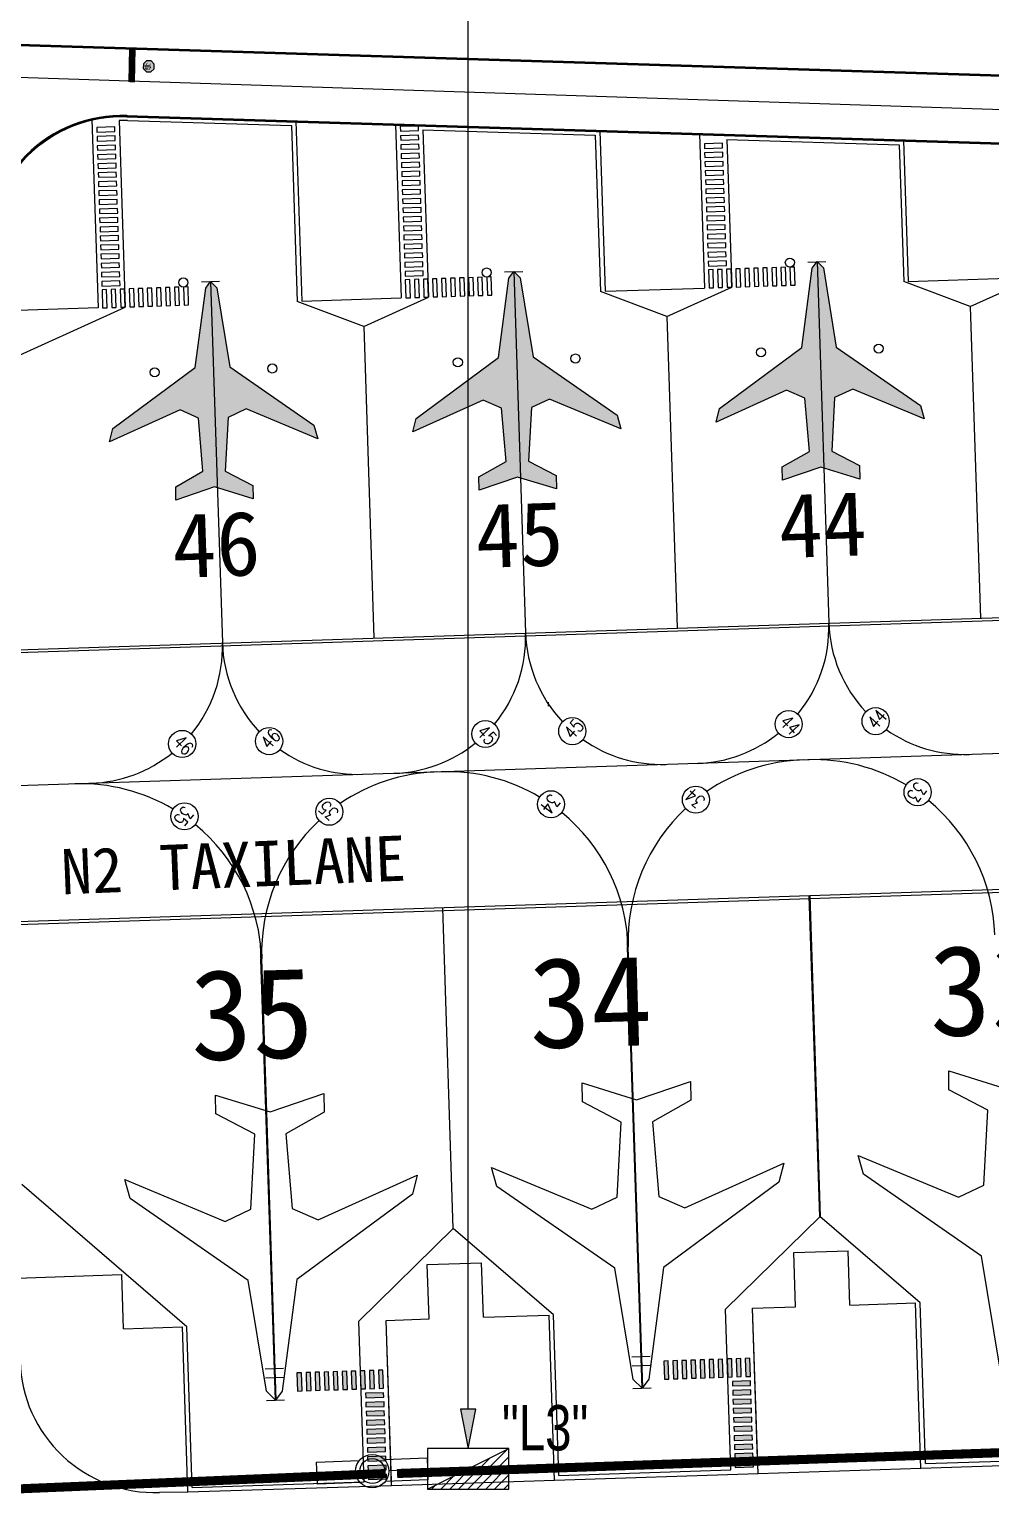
# Model space of a CAD drawing. Extents: x 71210 to 87171, y -11349 to 219.
# Drawn here: x 76465 to 77526, y -4668 to -3053 of the extents above; entities that cross this region are included whole.
import ezdxf

# ---------------------------------------------------------------- set-up
doc = ezdxf.new("R2010")
doc.units = 0
doc.linetypes.add('HIDDEN', pattern=[9.525, 6.35, -3.175])
for name, color, linetype in [('L-燈具圖', 7, 'Continuous'), ('建築', 7, 'Continuous'), ('文字', 6, 'Continuous'), ('既設管線', 1, 'HIDDEN'), ('電氣設備', 161, 'Continuous')]:
    doc.layers.add(name, color=color, linetype=linetype)
doc.styles.add('AE', font='romans.shx', dxfattribs={"bigfont": 'chineset.shx'})
doc.styles.add('TC_T1', font='romanc.shx', dxfattribs={"width": 0.8, "bigfont": '@chineset.shx'})
doc.styles.add('新細明體', font='')
doc.styles.add('細明體', font='')
doc.styles.get('新細明體').set_extended_font_data('新細明體')
doc.styles.get('細明體').set_extended_font_data('細明體')

# ---------------------------------------------------------------- blocks, each defined once
blk = doc.blocks.new('GN02D2D')
at = {"color": 0, "linetype": 'ByBlock'}
for p, q in [((-300, 0), (300, 300)), ((-300, 300), (-300, 0)), ((300, 300), (-300, 300)), ((-70, 0), (161, 230)), ((-3, 0), (293, 297)), ((63, 0), (300, 237)), ((300, 0), (300, 300)), ((-136, 0), (28, 164)), ((129, 0), (300, 171)), ((-300, 0), (300, 0)), ((-269, 0), (-237, 31)), ((-202, 0), (-105, 98)), ((195, 0), (300, 105)), ((262, 0), (300, 38))]:
    blk.add_line(p, q, dxfattribs=at)
blk.add_point((0, 150), dxfattribs=at)
at = {"color": 0, "linetype": 'ByBlock', "style": 'AE', "flags": 1}
blk.add_attdef('KENCAD', (0, 0), '', height=1, dxfattribs=at)
blk = doc.blocks.new('L-10M高桅桿A')
at = {"layer": 'L-燈具圖', "color": 3}
for p, q in [((-6.1, 0), (-1.84, 0)), ((1.84, 0), (6.1, 0))]:
    blk.add_line(p, q, dxfattribs=at)
at = {"layer": 'L-燈具圖', "color": 3, "elevation": 0}
for points in [[(-1.39, -1.21), (-6.1, -1.21), (-6.1, 1.21), (-1.39, 1.21)], [(1.39, 1.21), (6.1, 1.21), (6.1, -1.21), (1.39, -1.21)]]:
    blk.add_lwpolyline(points, dxfattribs=at)
at = {"layer": 'L-燈具圖', "color": 3}
for radius in [1.84, 1.38]:
    blk.add_circle((0, 0), radius, dxfattribs=at)

msp = doc.modelspace()

# ---------------------------------------------------------------- hatches: boundary and pattern name
at = {"layer": '建築', "ltscale": 1000}
h = msp.add_hatch(color=256, dxfattribs=at)
h.paths.add_polyline_path([(76378.4, -3067.7), (76378.4, -3068.5), (76812.9, -3082.1), (76812.9, -3081.4)])
h.paths.add_polyline_path([(76378.4, -3067), (76378.4, -3067.7), (76812.9, -3081.4), (76812.9, -3080.6)])
h = msp.add_hatch(color=256, dxfattribs=at)
h.paths.add_polyline_path([(76812.9, -3081.4), (76812.9, -3082.1), (77007, -3088.2), (77007, -3087.5)])
h.paths.add_polyline_path([(76812.9, -3080.6), (76812.9, -3081.4), (77007, -3087.5), (77007.1, -3086.7)])
h = msp.add_hatch(color=256, dxfattribs=at)
h.dxf.hatch_style = 1
h.paths.add_polyline_path([(76143.8, -3114.2), (76143.8, -3119.2), (76147.4, -3122.7), (76152.4, -3122.6), (76155.9, -3119), (76155.8, -3114), (76152.2, -3110.5), (76147.2, -3110.6)])
h.paths.add_polyline_path([(76361.5, -3257.9), (76356.5, -3258), (76353.1, -3261.7), (76353.2, -3266.7), (76356.9, -3270.1), (76361.9, -3269.9), (76365.3, -3266.3), (76365.2, -3261.3)])
h.paths.add_polyline_path([(76397.3, -3331.5), (76402.3, -3331.4), (76405.8, -3327.7), (76405.6, -3322.7), (76402, -3319.3), (76397, -3319.5), (76393.5, -3323.1), (76393.7, -3328.1)])
h.paths.add_polyline_path([(76602.7, -3096.5), (76602.8, -3091.5), (76599.4, -3087.9), (76594.4, -3087.9), (76590.8, -3091.3), (76590.7, -3096.3), (76594.1, -3099.9), (76599.1, -3100)])
h = msp.add_hatch(color=256, dxfattribs=at)
h.paths.add_polyline_path([(77007.1, -3086.7), (77007, -3087.5), (77250.1, -3095.1), (77250.2, -3094.4)])
h.paths.add_polyline_path([(77007, -3087.5), (77007, -3088.2), (77250.1, -3095.9), (77250.1, -3095.1)])
h = msp.add_hatch(color=256, dxfattribs=at)
h.paths.add_polyline_path([(77250.1, -3095.1), (77250.1, -3095.9), (77476.6, -3103), (77476.6, -3102.2)])
h.paths.add_polyline_path([(77250.2, -3094.4), (77250.1, -3095.1), (77476.6, -3102.2), (77476.6, -3101.5)])
h = msp.add_hatch(color=256, dxfattribs=at)
h.paths.add_polyline_path([(77605.8, -3105.5), (77476.6, -3101.5), (77476.6, -3102.2), (77605.8, -3106.3, 0.006165), (77728.1, -3108.6), (77728.1, -3107.9, -0.006165)])
h.paths.add_polyline_path([(77605.8, -3106.3), (77476.6, -3102.2), (77476.6, -3103), (77605.7, -3107, 0.006165), (77728.1, -3109.4), (77728.1, -3108.6, -0.006165)])
h.paths.add_polyline_path([(77603.4, -3181.2), (77474.2, -3177.2), (77474.2, -3177.9), (77603.4, -3182, 0.006165), (77727.6, -3184.4), (77727.6, -3183.6, -0.006165)])
h.paths.add_polyline_path([(77603.4, -3180.5), (77474.3, -3176.4), (77474.2, -3177.2), (77603.4, -3181.2, 0.006165), (77727.6, -3183.6), (77727.6, -3182.9, -0.006165)])
h = msp.add_hatch(color=256, dxfattribs=at)
h.paths.add_polyline_path([(76572.7, -3148.9), (76572.7, -3148.1, 0.432129), (76417.3, -3303.2), (76418, -3303.2, -0.432129)])
h.paths.add_polyline_path([(76572.6, -3149.6), (76572.7, -3148.9, 0.432129), (76418, -3303.2), (76418.8, -3303.2, -0.432129)], flags=17)
h = msp.add_hatch(color=256, dxfattribs=at)
h.paths.add_polyline_path([(76572.7, -3148.1), (76572.7, -3148.9), (76659.8, -3151.6), (76659.8, -3150.8)])
h.paths.add_polyline_path([(76572.7, -3148.9), (76572.6, -3149.6), (76659.8, -3152.3), (76659.8, -3151.6)])
h = msp.add_hatch(color=256, dxfattribs=at)
h.paths.add_polyline_path([(76659.8, -3150.8), (76659.8, -3151.6), (76810.5, -3156.3), (76810.6, -3155.6)])
h.paths.add_polyline_path([(76659.8, -3151.6), (76659.8, -3152.3), (76810.5, -3157.1), (76810.5, -3156.3)])
h = msp.add_hatch(color=256, dxfattribs=at)
h.paths.add_polyline_path([(76810.5, -3156.3), (76810.5, -3157.1), (77004.7, -3163.2), (77004.7, -3162.4)])
h.paths.add_polyline_path([(76810.6, -3155.6), (76810.5, -3156.3), (77004.7, -3162.4), (77004.7, -3161.7)])
h = msp.add_hatch(color=256, dxfattribs=at)
h.paths.add_polyline_path([(77004.7, -3162.4), (77004.7, -3163.2), (77247.7, -3170.8), (77247.8, -3170.1)])
h.paths.add_polyline_path([(77004.7, -3161.7), (77004.7, -3162.4), (77247.8, -3170.1), (77247.8, -3169.3)])
h = msp.add_hatch(color=256, dxfattribs=at)
h.paths.add_polyline_path([(77247.8, -3170.1), (77247.7, -3170.8), (77474.2, -3177.9), (77474.2, -3177.2)])
h.paths.add_polyline_path([(77247.8, -3169.3), (77247.8, -3170.1), (77474.2, -3177.2), (77474.3, -3176.4)])
for points in [[(77334.6, -3309.5), (77341.6, -3316.4), (77355.9, -3403.7), (77448.7, -3468.1), (77452.9, -3483), (77374.1, -3450.1), (77354, -3459.6), (77350.9, -3518.6), (77381.5, -3534.6), (77381.7, -3549.4), (77338.8, -3536.2), (77296.4, -3550.7), (77296.1, -3535.9), (77326.3, -3519), (77321.3, -3460.1), (77300.9, -3451.2), (77223.1, -3486.5), (77226.9, -3471.5), (77317.7, -3404.3), (77329.3, -3316.6)], [(76999.7, -3320.5), (77006.8, -3327.4), (77021.1, -3414.7), (77113.9, -3479.1), (77118.1, -3494), (77039.2, -3461.1), (77019.2, -3470.6), (77016, -3529.6), (77046.6, -3545.6), (77046.9, -3560.4), (77004, -3547.2), (76961.6, -3561.7), (76961.3, -3546.9), (76991.4, -3530), (76986.4, -3471.1), (76966.1, -3462.2), (76888.3, -3497.5), (76892, -3482.5), (76982.8, -3415.3), (76994.4, -3327.6)], [(76664.9, -3331.5), (76671.9, -3338.4), (76686.3, -3425.7), (76779.1, -3490.1), (76783.3, -3505), (76704.4, -3472.1), (76684.4, -3481.6), (76681.2, -3540.6), (76711.8, -3556.6), (76712, -3571.4), (76669.2, -3558.2), (76626.8, -3572.7), (76626.5, -3557.9), (76656.6, -3540.9), (76651.6, -3482.1), (76631.3, -3473.2), (76553.5, -3508.5), (76557.2, -3493.5), (76648, -3426.3), (76659.6, -3338.6)]]:
    msp.add_hatch(color=256, dxfattribs=at).paths.add_polyline_path(points)
h = msp.add_hatch(color=256, dxfattribs=at)
h.paths.add_polyline_path([(77170.4, -4522.8), (77165.4, -4522.9), (77166.1, -4542.9), (77171.1, -4542.7)])
h.paths.add_polyline_path([(77180.4, -4522.4), (77175.4, -4522.6), (77176.1, -4542.6), (77181.1, -4542.4)])
h.paths.add_polyline_path([(77190.4, -4522.1), (77185.4, -4522.3), (77186.1, -4542.3), (77191, -4542.1)])
h.paths.add_polyline_path([(77200.4, -4521.8), (77195.4, -4521.9), (77196, -4541.9), (77201, -4541.8)])
h.paths.add_polyline_path([(77210.4, -4521.4), (77205.4, -4521.6), (77206, -4541.6), (77211, -4541.4)])
h.paths.add_polyline_path([(77220.4, -4521.1), (77215.4, -4521.3), (77216, -4541.3), (77221, -4541.1)])
h.paths.add_polyline_path([(77230.4, -4520.8), (77225.4, -4521), (77226, -4540.9), (77231, -4540.8)])
h.paths.add_polyline_path([(77240.4, -4520.5), (77235.4, -4520.6), (77236, -4540.6), (77241, -4540.4)])
h.paths.add_polyline_path([(77250.4, -4520.1), (77245.4, -4520.3), (77246, -4540.3), (77251, -4540.1)])
h.paths.add_polyline_path([(77260.4, -4519.8), (77255.4, -4520), (77256, -4540), (77261, -4539.8)])
h.paths.add_polyline_path([(77261.2, -4544.8), (77241.2, -4545.4), (77241.4, -4550.4), (77261.3, -4549.8)])
h.paths.add_polyline_path([(77261.5, -4554.8), (77241.5, -4555.4), (77241.7, -4560.4), (77261.7, -4559.8)])
h.paths.add_polyline_path([(77261.8, -4564.8), (77241.8, -4565.4), (77242, -4570.4), (77262, -4569.8)])
h.paths.add_polyline_path([(77262.2, -4574.8), (77242.2, -4575.4), (77242.3, -4580.4), (77262.3, -4579.8)])
h.paths.add_polyline_path([(77262.5, -4584.8), (77242.5, -4585.4), (77242.7, -4590.4), (77262.7, -4589.8)])
h.paths.add_polyline_path([(77262.8, -4594.8), (77242.8, -4595.4), (77243, -4600.4), (77263, -4599.8)])
h.paths.add_polyline_path([(77263.1, -4604.8), (77243.2, -4605.4), (77243.3, -4610.4), (77263.3, -4609.8)])
h.paths.add_polyline_path([(77263.5, -4614.8), (77243.5, -4615.4), (77243.6, -4620.4), (77263.6, -4619.7)])
h.paths.add_polyline_path([(77263.8, -4624.7), (77243.8, -4625.4), (77244, -4630.4), (77264, -4629.7)])
h.paths.add_polyline_path([(77264.1, -4634.7), (77244.1, -4635.4), (77244.3, -4640.4), (77264.3, -4639.7)])
h = msp.add_hatch(color=256, dxfattribs=at)
h.paths.add_polyline_path([(76765.4, -4535.8), (76760.4, -4536), (76761, -4556), (76766, -4555.8)])
h.paths.add_polyline_path([(76775.4, -4535.5), (76770.4, -4535.7), (76771, -4555.7), (76776, -4555.5)])
h.paths.add_polyline_path([(76785.4, -4535.2), (76780.4, -4535.3), (76781, -4555.3), (76786, -4555.2)])
h.paths.add_polyline_path([(76795.3, -4534.8), (76790.4, -4535), (76791, -4555), (76796, -4554.8)])
h.paths.add_polyline_path([(76805.3, -4534.5), (76800.3, -4534.7), (76801, -4554.7), (76806, -4554.5)])
h.paths.add_polyline_path([(76815.3, -4534.2), (76810.3, -4534.3), (76811, -4554.3), (76816, -4554.2)])
h.paths.add_polyline_path([(76825.3, -4533.9), (76820.3, -4534), (76821, -4554), (76826, -4553.8)])
h.paths.add_polyline_path([(76835.3, -4533.5), (76830.3, -4533.7), (76831, -4553.7), (76836, -4553.5)])
h.paths.add_polyline_path([(76845.3, -4533.2), (76840.3, -4533.4), (76841, -4553.4), (76846, -4553.2)])
h.paths.add_polyline_path([(76855.3, -4532.9), (76850.3, -4533), (76851, -4553), (76856, -4552.9)])
h.paths.add_polyline_path([(76856.1, -4557.9), (76836.1, -4558.5), (76836.3, -4563.5), (76856.3, -4562.9)])
h.paths.add_polyline_path([(76856.5, -4567.9), (76836.5, -4568.5), (76836.6, -4573.5), (76856.6, -4572.9)])
h.paths.add_polyline_path([(76856.8, -4577.8), (76836.8, -4578.5), (76837, -4583.5), (76857, -4582.8)])
h.paths.add_polyline_path([(76857.1, -4587.8), (76837.1, -4588.5), (76837.3, -4593.5), (76857.3, -4592.8)])
h.paths.add_polyline_path([(76857.4, -4597.8), (76837.5, -4598.5), (76837.6, -4603.5), (76857.6, -4602.8)])
h.paths.add_polyline_path([(76857.8, -4607.8), (76837.8, -4608.5), (76838, -4613.5), (76857.9, -4612.8)])
h.paths.add_polyline_path([(76858.1, -4617.8), (76838.1, -4618.5), (76838.3, -4623.5), (76858.3, -4622.8)])
h.paths.add_polyline_path([(76858.4, -4627.8), (76838.4, -4628.5), (76838.6, -4633.5), (76858.6, -4632.8)])
h.paths.add_polyline_path([(76858.8, -4637.8), (76838.8, -4638.5), (76838.9, -4643.5), (76858.9, -4642.8)])
h.paths.add_polyline_path([(76859.1, -4647.8), (76839.1, -4648.5), (76839.3, -4653.5), (76859.3, -4652.8)])
at = {"layer": '文字'}
h = msp.add_hatch(color=256, dxfattribs=at)
h.dxf.hatch_style = 1
h.paths.add_polyline_path([(76957.9, -4576), (76949.4, -4576), (76949.4, -4619.3)])
h.paths.add_polyline_path([(76949.4, -4576), (76941, -4576), (76949.4, -4619.3)])

# ---------------------------------------------------------------- linework, layer by layer
at = {"layer": '建築', "ltscale": 1000}
for p, q in [((76172.1, -3060.5, -12.7), (77605.8, -3105.5, -12.7)), ((76172.1, -3061.2, -12.7), (77605.8, -3106.3, -12.7)), ((76172.1, -3062, -12.7), (77605.7, -3107, -12.7)), ((76172.9, -3061, -12.7), (77606.5, -3106.1, -12.7)), ((76575.3, -3073.7, -12.7), (76574.6, -3111.2, -12.7)), ((76575.8, -3073.7, -12.7), (76575.1, -3111.2, -12.7)), ((76576.3, -3073.7, -12.7), (76575.6, -3111.2, -12.7)), ((76576.8, -3073.7, -12.7), (76576.1, -3111.2, -12.7)), ((76577.3, -3073.8, -12.7), (76576.6, -3111.3, -12.7)), ((76577.8, -3073.8, -12.7), (76577.1, -3111.3, -12.7)), ((76578.3, -3073.8, -12.7), (76577.6, -3111.3, -12.7)), ((76578.8, -3073.8, -12.7), (76578.1, -3111.3, -12.7)), ((76579.3, -3073.8, -12.7), (76578.6, -3111.3, -12.7)), ((76579.8, -3073.8, -12.7), (76579.1, -3111.3, -12.7)), ((76580.3, -3073.8, -12.7), (76579.6, -3111.3, -12.7)), ((76580.8, -3073.8, -12.7), (76580.1, -3111.3, -12.7)), ((76581.3, -3073.8, -12.7), (76580.6, -3111.3, -12.7)), ((76231.3, -3098.5, -12.7), (77605.3, -3143.6, -12.7)), ((76590.8, -3091.3, -12.7), (76590.7, -3096.3, -12.7)), ((76590.7, -3096.3, -12.7), (76594.1, -3099.9, -12.7)), ((76594.4, -3087.9, -12.7), (76590.8, -3091.3, -12.7)), ((76594.1, -3099.9, -12.7), (76599.1, -3100, -12.7)), ((76599.4, -3087.9, -12.7), (76594.4, -3087.9, -12.7)), ((76599.1, -3100, -12.7), (76602.7, -3096.5, -12.7)), ((76602.8, -3091.5, -12.7), (76599.4, -3087.9, -12.7)), ((76602.7, -3096.5, -12.7), (76602.8, -3091.5, -12.7)), ((76572.7, -3148.1, -12.7), (76572.6, -3149.6, -12.7)), ((76572.6, -3149.6, -12.7), (77603.4, -3182, -12.7)), ((76572.7, -3148.1, -12.7), (77603.4, -3180.5, -12.7)), ((76572.7, -3148.9, -12.7), (77603.4, -3181.2, -12.7)), ((76573.4, -3148.7, -12.7), (76759.2, -3154.5, -12.7)), ((76534, -3152.7, -12.7), (76540.8, -3360.6, -12.7)), ((76564, -3153.7, -12.7), (76570.8, -3359.6, -12.7)), ((76573.3, -3153.7, -12.7), (76754.3, -3159.4, -12.7)), ((76659.8, -3150.8, -12.7), (76659.8, -3152.3, -12.7)), ((76754.3, -3159.4, -12.7), (76760.7, -3353.4, -12.7)), ((76759.2, -3154.5, -12.7), (76765.7, -3353.2, -12.7)), ((76759.2, -3154.5, -12.7), (76869.3, -3158, -12.7)), ((76869.3, -3158, -12.7), (76875.6, -3349.6, -12.7)), ((76869.3, -3158, -12.7), (77094.7, -3165, -12.7)), ((76899.5, -3163.9, -12.7), (76905.6, -3348.6, -12.7)), ((76899.5, -3163.9, -12.7), (77089.8, -3169.9, -12.7)), ((77094.7, -3165, -12.7), (77100.5, -3342.2, -12.7)), ((77094.7, -3165, -12.7), (77204.9, -3168.5, -12.7)), ((77089.8, -3169.9, -12.7), (77095.5, -3342.4, -12.7)), ((77204.9, -3168.5, -12.7), (77210.4, -3338.6, -12.7)), ((77204.9, -3168.5, -12.7), (77430.2, -3175.6, -12.7)), ((77235.1, -3174.5, -12.7), (77240.4, -3337.7, -12.7)), ((77235.1, -3174.5, -12.7), (77425.4, -3180.4, -12.7)), ((77425.4, -3180.4, -12.7), (77430.3, -3331.4, -12.7)), ((77430.2, -3175.6, -12.7), (77435.3, -3331.3, -12.7)), ((77430.2, -3175.6, -12.7), (77540.4, -3179, -12.7)), ((77324.6, -3309.9, -12.7), (77344.5, -3309.2, -12.7)), ((77329.3, -3316.6, -12.7), (77334.6, -3309.5, -12.7)), ((77334.6, -3309.5, -12.7), (77347.6, -3708.3, -12.7)), ((77334.6, -3309.5, -12.7), (77341.6, -3316.4, -12.7)), ((76989.7, -3320.9, -12.7), (77009.7, -3320.2, -12.7)), ((76994.4, -3327.6, -12.7), (76999.7, -3320.5, -12.7)), ((76999.7, -3320.5, -12.7), (77012.8, -3719.3, -12.7)), ((76999.7, -3320.5, -12.7), (77006.8, -3327.4, -12.7)), ((77317.7, -3404.3, -12.7), (77329.3, -3316.6, -12.7)), ((77341.6, -3316.4, -12.7), (77355.9, -3403.7, -12.7)), ((77503.8, -3359, -12.7), (77575.2, -3326.7, -12.7)), ((76648, -3426.3, -12.7), (76659.6, -3338.6, -12.7)), ((76654.9, -3331.9, -12.7), (76674.9, -3331.2, -12.7)), ((76659.6, -3338.6, -12.7), (76664.9, -3331.5, -12.7)), ((76664.9, -3331.5, -12.7), (76678, -3730.3, -12.7)), ((76664.9, -3331.5, -12.7), (76671.9, -3338.4, -12.7)), ((76671.9, -3338.4, -12.7), (76686.3, -3425.7, -12.7)), ((76982.8, -3415.3, -12.7), (76994.4, -3327.6, -12.7)), ((77006.8, -3327.4, -12.7), (77021.1, -3414.7, -12.7)), ((77168.9, -3370, -12.7), (77095.5, -3342.4, -12.7)), ((77100.5, -3342.2, -12.7), (77210.4, -3338.6, -12.7)), ((77168.9, -3370, -12.7), (77240.4, -3337.7, -12.7)), ((77503.8, -3359, -12.7), (77430.3, -3331.4, -12.7)), ((77435.3, -3331.3, -12.7), (77545.3, -3327.6, -12.7)), ((76834.1, -3381, -12.7), (76760.7, -3353.4, -12.7)), ((76765.7, -3353.2, -12.7), (76875.6, -3349.6, -12.7)), ((76834.1, -3381, -12.7), (76905.6, -3348.6, -12.7)), ((77503.8, -3359, -12.7), (77515.1, -3702.8, -12.7)), ((76540.8, -3360.6, -12.7), (76420.6, -3364.6, -12.7)), ((76427.8, -3424.4, -12.7), (76570.8, -3359.6, -12.7)), ((77168.9, -3370, -12.7), (77180.2, -3713.8, -12.7)), ((76834.1, -3381, -12.7), (76845.4, -3724.8, -12.7)), ((77226.9, -3471.5, -12.7), (77317.7, -3404.3, -12.7)), ((77355.9, -3403.7, -12.7), (77448.7, -3468.1, -12.7)), ((76892, -3482.5, -12.7), (76982.8, -3415.3, -12.7)), ((77021.1, -3414.7, -12.7), (77113.9, -3479.1, -12.7)), ((76557.2, -3493.5, -12.7), (76648, -3426.3, -12.7)), ((76686.3, -3425.7, -12.7), (76779.1, -3490.1, -12.7)), ((77300.9, -3451.2, -12.7), (77223.1, -3486.5, -12.7)), ((77321.3, -3460.1, -12.7), (77300.9, -3451.2, -12.7)), ((77374.1, -3450.1, -12.7), (77354, -3459.6, -12.7)), ((77452.9, -3483, -12.7), (77374.1, -3450.1, -12.7)), ((76704.4, -3472.1, -12.7), (76684.4, -3481.6, -12.7)), ((76783.3, -3505, -12.7), (76704.4, -3472.1, -12.7)), ((76966.1, -3462.2, -12.7), (76888.3, -3497.5, -12.7)), ((76986.4, -3471.1, -12.7), (76966.1, -3462.2, -12.7)), ((76991.4, -3530, -12.7), (76986.4, -3471.1, -12.7)), ((77019.2, -3470.6, -12.7), (77016, -3529.6, -12.7)), ((77039.2, -3461.1, -12.7), (77019.2, -3470.6, -12.7)), ((77118.1, -3494, -12.7), (77039.2, -3461.1, -12.7)), ((77223.1, -3486.5, -12.7), (77226.9, -3471.5, -12.7)), ((77326.3, -3519, -12.7), (77321.3, -3460.1, -12.7)), ((77354, -3459.6, -12.7), (77350.9, -3518.6, -12.7)), ((77448.7, -3468.1, -12.7), (77452.9, -3483, -12.7)), ((76631.3, -3473.2, -12.7), (76553.5, -3508.5, -12.7)), ((76651.6, -3482.1, -12.7), (76631.3, -3473.2, -12.7)), ((76656.6, -3540.9, -12.7), (76651.6, -3482.1, -12.7)), ((76684.4, -3481.6, -12.7), (76681.2, -3540.6, -12.7)), ((76888.3, -3497.5, -12.7), (76892, -3482.5, -12.7)), ((77113.9, -3479.1, -12.7), (77118.1, -3494, -12.7)), ((76553.5, -3508.5, -12.7), (76557.2, -3493.5, -12.7)), ((76779.1, -3490.1, -12.7), (76783.3, -3505, -12.7)), ((77296.1, -3535.9, -12.7), (77326.3, -3519, -12.7)), ((77350.9, -3518.6, -12.7), (77381.5, -3534.6, -12.7)), ((76961.3, -3546.9, -12.7), (76991.4, -3530, -12.7)), ((77016, -3529.6, -12.7), (77046.6, -3545.6, -12.7)), ((77296.4, -3550.7, -12.7), (77296.1, -3535.9, -12.7)), ((77338.8, -3536.2, -12.7), (77296.4, -3550.7, -12.7)), ((77381.7, -3549.4, -12.7), (77338.8, -3536.2, -12.7)), ((77381.5, -3534.6, -12.7), (77381.7, -3549.4, -12.7)), ((76626.5, -3557.9, -12.7), (76656.6, -3540.9, -12.7)), ((76681.2, -3540.6, -12.7), (76711.8, -3556.6, -12.7)), ((76961.6, -3561.7, -12.7), (76961.3, -3546.9, -12.7)), ((77004, -3547.2, -12.7), (76961.6, -3561.7, -12.7)), ((77046.9, -3560.4, -12.7), (77004, -3547.2, -12.7)), ((77046.6, -3545.6, -12.7), (77046.9, -3560.4, -12.7)), ((76626.8, -3572.7, -12.7), (76626.5, -3557.9, -12.7)), ((76669.2, -3558.2, -12.7), (76626.8, -3572.7, -12.7)), ((76712, -3571.4, -12.7), (76669.2, -3558.2, -12.7)), ((76711.8, -3556.6, -12.7), (76712, -3571.4, -12.7)), ((75146.8, -3780.6, -12.7), (78668.7, -3665, -12.7)), ((75146.9, -3783.6, -12.7), (78668.8, -3668, -12.7)), ((75151.7, -3930.5, -12.7), (78981.4, -3804.8, -12.7)), ((77037.6, -3795.7, -12.7), (77037.7, -3800.2, -12.7)), ((75166.8, -4080.1, -12.7), (78931.8, -3956.5, -12.7)), ((75166.9, -4083.1, -12.7), (78931.9, -3959.5, -12.7)), ((77337.8, -4363.6, -12.7), (77326.1, -4009.4, -12.7)), ((77338.5, -4363.4, -12.7), (77326.9, -4009.2, -12.7)), ((77337.8, -4363.6, -12.7), (77326.9, -4009.2, -12.7)), ((76933, -4376.5, -12.7), (76921.4, -4022.7, -12.7)), ((76933, -4376.5, -12.7), (76921.4, -4022.7, -12.7)), ((77141.4, -4552.7, -12.7), (77124.8, -4048.3, -12.7)), ((76736.6, -4566, -12.7), (76720, -4061.6, -12.7)), ((77141.4, -4552.7, -12.7), (77125.4, -4066, -12.7)), ((77142.1, -4552.5, -12.7), (77126.2, -4065.8, -12.7)), ((76736.6, -4566, -12.7), (76720.6, -4079.3, -12.7)), ((76737.4, -4565.8, -12.7), (76721.4, -4079.1, -12.7)), ((77135.4, -4234.6, -12.7), (77194.9, -4214.2, -12.7)), ((77194.9, -4214.2, -12.7), (77195.3, -4235, -12.7)), ((77480.3, -4223.5, -12.7), (77480, -4202.7, -12.7)), ((77480, -4202.7, -12.7), (77540.2, -4221.3, -12.7)), ((76670.7, -4250.1, -12.7), (76670.4, -4229.3, -12.7)), ((76670.4, -4229.3, -12.7), (76730.6, -4247.9, -12.7)), ((76730.6, -4247.9, -12.7), (76790.2, -4227.5, -12.7)), ((76790.2, -4227.5, -12.7), (76790.5, -4248.3, -12.7)), ((77075.5, -4236.8, -12.7), (77075.2, -4216, -12.7)), ((77075.2, -4216, -12.7), (77135.4, -4234.6, -12.7)), ((77523.3, -4246, -12.7), (77480.3, -4223.5, -12.7)), ((77118.5, -4259.3, -12.7), (77075.5, -4236.8, -12.7)), ((77195.3, -4235, -12.7), (77153, -4258.7, -12.7)), ((77518.8, -4328.8, -12.7), (77523.3, -4246, -12.7)), ((76713.7, -4272.6, -12.7), (76670.7, -4250.1, -12.7)), ((76790.5, -4248.3, -12.7), (76748.2, -4272, -12.7)), ((77114.1, -4342.1, -12.7), (77118.5, -4259.3, -12.7)), ((77153, -4258.7, -12.7), (77160, -4341.4, -12.7)), ((76709.3, -4355.4, -12.7), (76713.7, -4272.6, -12.7)), ((76748.2, -4272, -12.7), (76755.2, -4354.7, -12.7)), ((77385.9, -4316.8, -12.7), (77380, -4296, -12.7)), ((77380, -4296, -12.7), (77490.7, -4342.1, -12.7)), ((76981.1, -4330.1, -12.7), (76975.2, -4309.3, -12.7)), ((76975.2, -4309.3, -12.7), (77085.9, -4355.4, -12.7)), ((77188.6, -4353.9, -12.7), (77297.8, -4304.3, -12.7)), ((77297.8, -4304.3, -12.7), (77292.6, -4325.3, -12.7)), ((76638.9, -4485.2, -12.7), (76456.6, -4328.1, -12.7)), ((76638.9, -4485.2, -12.7), (76456.6, -4328.1, -12.7)), ((76576.3, -4343.4, -12.7), (76570.4, -4322.6, -12.7)), ((76570.4, -4322.6, -12.7), (76681.1, -4368.7, -12.7)), ((76783.8, -4367.1, -12.7), (76893, -4317.6, -12.7)), ((76893, -4317.6, -12.7), (76887.8, -4338.6, -12.7)), ((77292.6, -4325.3, -12.7), (77165.1, -4419.7, -12.7)), ((77516.2, -4407.2, -12.7), (77385.9, -4316.8, -12.7)), ((76706.6, -4433.8, -12.7), (76576.3, -4343.4, -12.7)), ((76887.8, -4338.6, -12.7), (76760.3, -4433, -12.7)), ((77111.4, -4420.5, -12.7), (76981.1, -4330.1, -12.7)), ((77085.9, -4355.4, -12.7), (77114.1, -4342.1, -12.7)), ((77160, -4341.4, -12.7), (77188.6, -4353.9, -12.7)), ((77490.7, -4342.1, -12.7), (77518.8, -4328.8, -12.7)), ((76681.1, -4368.7, -12.7), (76709.3, -4355.4, -12.7)), ((76755.2, -4354.7, -12.7), (76783.8, -4367.1, -12.7)), ((76828.8, -4478.9, -12.7), (76933, -4376.5, -12.7)), ((76828.8, -4478.9, -12.7), (76933, -4376.5, -12.7)), ((77043.7, -4471.9, -12.7), (76933, -4376.5, -12.7)), ((77043.7, -4471.9, -12.7), (76933, -4376.5, -12.7)), ((77233.6, -4465.7, -12.7), (77338, -4363.4, -12.7)), ((77233.6, -4465.7, -12.7), (77338, -4363.4, -12.7)), ((77448.4, -4458.6, -12.7), (77337.8, -4363.2, -12.7)), ((77448.4, -4458.6, -12.7), (77337.8, -4363.2, -12.7)), ((77309.1, -4403.1, -12.7), (77369, -4401.2, -12.7)), ((77309.1, -4403.1, -12.7), (77369, -4401.2, -12.7)), ((77311, -4463.1, -12.7), (77309.1, -4403.1, -12.7)), ((77311, -4463.1, -12.7), (77309.1, -4403.1, -12.7)), ((77371, -4461.1, -12.7), (77369, -4401.2, -12.7)), ((77371, -4461.1, -12.7), (77369, -4401.2, -12.7)), ((77536.3, -4529.8, -12.7), (77516.2, -4407.2, -12.7)), ((76904.3, -4416.4, -12.7), (76964.2, -4414.5, -12.7)), ((76904.3, -4416.4, -12.7), (76964.2, -4414.5, -12.7)), ((76906.2, -4476.4, -12.7), (76904.3, -4416.4, -12.7)), ((76906.2, -4476.4, -12.7), (76904.3, -4416.4, -12.7)), ((76966.2, -4474.4, -12.7), (76964.2, -4414.5, -12.7)), ((76966.2, -4474.4, -12.7), (76964.2, -4414.5, -12.7)), ((77131.5, -4543.1, -12.7), (77111.4, -4420.5, -12.7)), ((77165.1, -4419.7, -12.7), (77148.8, -4542.8, -12.7)), ((76450.9, -4431.3, -12.7), (76567, -4427.5, -12.7)), ((76450.9, -4431.3, -12.7), (76567, -4427.5, -12.7)), ((76568.9, -4487.5, -12.7), (76567, -4427.5, -12.7)), ((76568.9, -4487.5, -12.7), (76567, -4427.5, -12.7)), ((76726.7, -4556.3, -12.7), (76706.6, -4433.8, -12.7)), ((76760.3, -4433, -12.7), (76744, -4556.1, -12.7)), ((76966.2, -4474.4, -12.7), (77038.7, -4472.1, -12.7)), ((76966.2, -4474.4, -12.7), (77038.7, -4472.1, -12.7)), ((77044.7, -4654.7, -12.7), (77038.7, -4472.1, -12.7)), ((77044.7, -4654.7, -12.7), (77038.7, -4472.1, -12.7)), ((77049.5, -4649.3, -12.7), (77043.7, -4471.9, -12.7)), ((77049.5, -4649.3, -12.7), (77043.7, -4471.9, -12.7)), ((77239.4, -4643.1, -12.7), (77233.6, -4465.7, -12.7)), ((77239.4, -4643.1, -12.7), (77233.6, -4465.7, -12.7)), ((77263.5, -4464.7, -12.7), (77311, -4463.1, -12.7)), ((77263.5, -4464.7, -12.7), (77311, -4463.1, -12.7)), ((77269.4, -4642.1, -12.7), (77263.5, -4464.7, -12.7)), ((77269.5, -4647.2, -12.7), (77263.5, -4464.7, -12.7)), ((77269.4, -4642.1, -12.7), (77263.5, -4464.7, -12.7)), ((77269.5, -4647.2, -12.7), (77263.5, -4464.7, -12.7)), ((77371, -4461.1, -12.7), (77443.5, -4458.8, -12.7)), ((77371, -4461.1, -12.7), (77443.5, -4458.8, -12.7)), ((77449.4, -4641.4, -12.7), (77443.5, -4458.8, -12.7)), ((77449.4, -4641.4, -12.7), (77443.5, -4458.8, -12.7)), ((77454.3, -4636.1, -12.7), (77448.4, -4458.6, -12.7)), ((77454.3, -4636.1, -12.7), (77448.4, -4458.6, -12.7)), ((76568.9, -4487.5, -12.7), (76633.9, -4485.3, -12.7)), ((76568.9, -4487.5, -12.7), (76633.9, -4485.3, -12.7)), ((76639.9, -4667.7, -12.7), (76633.9, -4485.3, -12.7)), ((76639.9, -4667.7, -12.7), (76633.9, -4485.3, -12.7)), ((76644.7, -4662.5, -12.7), (76638.9, -4485.2, -12.7)), ((76644.7, -4662.5, -12.7), (76638.9, -4485.2, -12.7)), ((76834.6, -4656.3, -12.7), (76828.8, -4478.9, -12.7)), ((76834.6, -4656.3, -12.7), (76828.8, -4478.9, -12.7)), ((76858.8, -4478, -12.7), (76906.2, -4476.4, -12.7)), ((76858.8, -4478, -12.7), (76906.2, -4476.4, -12.7)), ((76864.6, -4655.4, -12.7), (76858.8, -4478, -12.7)), ((76864.8, -4660.5, -12.7), (76858.8, -4478, -12.7)), ((76864.6, -4655.4, -12.7), (76858.8, -4478, -12.7)), ((76864.8, -4660.5, -12.7), (76858.8, -4478, -12.7)), ((77130.2, -4518.1, -12.7), (77150.2, -4517.4, -12.7)), ((77130.2, -4518.1, -12.7), (77150.2, -4517.4, -12.7)), ((76725.4, -4531.4, -12.7), (76745.4, -4530.7, -12.7)), ((76725.4, -4531.4, -12.7), (76745.4, -4530.7, -12.7)), ((77130.6, -4528.1, -12.7), (77150.5, -4527.4, -12.7)), ((77130.6, -4528.1, -12.7), (77150.5, -4527.4, -12.7)), ((76725.8, -4541.4, -12.7), (76745.8, -4540.7, -12.7)), ((76725.8, -4541.4, -12.7), (76745.8, -4540.7, -12.7)), ((77131.4, -4553.1, -12.7), (77151.4, -4552.4, -12.7)), ((77131.4, -4553.1, -12.7), (77151.4, -4552.4, -12.7)), ((77141.4, -4552.7, -12.7), (77131.5, -4543.1, -12.7)), ((77148.8, -4542.8, -12.7), (77141.4, -4552.7, -12.7)), ((76726.6, -4566.3, -12.7), (76746.6, -4565.7, -12.7)), ((76726.6, -4566.3, -12.7), (76746.6, -4565.7, -12.7)), ((76736.6, -4566, -12.7), (76726.7, -4556.3, -12.7)), ((76744, -4556.1, -12.7), (76736.6, -4566, -12.7)), ((77674.3, -4634, -12.7), (77449.4, -4641.4, -12.7)), ((77454.3, -4636.1, -12.7), (77644.2, -4629.9, -12.7)), ((77454.3, -4636.1, -12.7), (77644.2, -4629.9, -12.7)), ((77269.5, -4647.2, -12.7), (77044.7, -4654.7, -12.7)), ((77049.5, -4649.3, -12.7), (77239.4, -4643.1, -12.7)), ((77049.5, -4649.3, -12.7), (77239.4, -4643.1, -12.7)), ((77449.4, -4641.4, -12.7), (77269.5, -4647.2, -12.7)), ((76639.9, -4667.7, -12.7), (76608.7, -4667.9, -12.7)), ((76864.8, -4660.5, -12.7), (76639.9, -4667.7, -12.7)), ((76644.7, -4662.5, -12.7), (76834.6, -4656.3, -12.7)), ((76644.7, -4662.5, -12.7), (76834.6, -4656.3, -12.7)), ((77044.7, -4654.7, -12.7), (76864.8, -4660.5, -12.7))]:
    msp.add_line(p, q, dxfattribs=at)
at = {"layer": '建築', "linetype": 'Continuous', "elevation": -12.7}
for points in [[(76539.3, -3161.5), (76539.4, -3166.5), (76559.4, -3165.8), (76559.3, -3160.8)], [(76874.4, -3160.5), (76874.6, -3165.5), (76894.6, -3164.8), (76894.4, -3159.8)], [(76539.6, -3171.5), (76539.8, -3176.5), (76559.7, -3175.8), (76559.6, -3170.8)], [(76539.9, -3181.5), (76540.1, -3186.5), (76560.1, -3185.8), (76559.9, -3180.8)], [(76874.7, -3170.5), (76874.9, -3175.5), (76894.9, -3174.8), (76894.7, -3169.8)], [(76875.1, -3180.5), (76875.2, -3185.5), (76895.2, -3184.8), (76895.1, -3179.8)], [(77210.2, -3179.5), (77210.4, -3184.5), (77230.4, -3183.8), (77230.2, -3178.8)], [(76540.3, -3191.5), (76540.4, -3196.5), (76560.4, -3195.8), (76560.2, -3190.8)], [(76875.4, -3190.5), (76875.6, -3195.5), (76895.6, -3194.8), (76895.4, -3189.8)], [(77210.5, -3189.5), (77210.7, -3194.5), (77230.7, -3193.8), (77230.5, -3188.8)], [(76540.6, -3201.5), (76540.7, -3206.5), (76560.7, -3205.8), (76560.6, -3200.8)], [(76540.9, -3211.4), (76541.1, -3216.4), (76561.1, -3215.8), (76560.9, -3210.8)], [(76875.7, -3200.5), (76875.9, -3205.5), (76895.9, -3204.8), (76895.7, -3199.8)], [(76876.1, -3210.4), (76876.2, -3215.4), (76896.2, -3214.8), (76896, -3209.8)], [(77210.9, -3199.5), (77211, -3204.5), (77231, -3203.8), (77230.9, -3198.8)], [(77211.2, -3209.4), (77211.4, -3214.4), (77231.4, -3213.8), (77231.2, -3208.8)], [(76541.2, -3221.4), (76541.4, -3226.4), (76561.4, -3225.8), (76561.2, -3220.8)], [(76876.4, -3220.4), (76876.5, -3225.4), (76896.5, -3224.8), (76896.4, -3219.8)], [(76876.7, -3230.4), (76876.9, -3235.4), (76896.9, -3234.8), (76896.7, -3229.8)], [(77211.5, -3219.4), (77211.7, -3224.4), (77231.7, -3223.8), (77231.5, -3218.8)], [(77211.9, -3229.4), (77212, -3234.4), (77232, -3233.8), (77231.8, -3228.8)], [(76541.6, -3231.4), (76541.7, -3236.4), (76561.7, -3235.8), (76561.6, -3230.8)], [(76541.9, -3241.4), (76542.1, -3246.4), (76562, -3245.8), (76561.9, -3240.8)], [(76877, -3240.4), (76877.2, -3245.4), (76897.2, -3244.8), (76897, -3239.8)], [(77212.2, -3239.4), (77212.4, -3244.4), (77232.3, -3243.8), (77232.2, -3238.8)], [(76542.2, -3251.4), (76542.4, -3256.4), (76562.4, -3255.8), (76562.2, -3250.8)], [(76542.5, -3261.4), (76542.7, -3266.4), (76562.7, -3265.8), (76562.5, -3260.8)], [(76877.4, -3250.4), (76877.5, -3255.4), (76897.5, -3254.8), (76897.4, -3249.8)], [(76877.7, -3260.4), (76877.9, -3265.4), (76897.8, -3264.8), (76897.7, -3259.8)], [(77212.5, -3249.4), (77212.7, -3254.4), (77232.7, -3253.8), (77232.5, -3248.8)], [(77212.8, -3259.4), (77213, -3264.4), (77233, -3263.8), (77232.8, -3258.8)], [(76542.9, -3271.4), (76543, -3276.4), (76563, -3275.8), (76562.9, -3270.8)], [(76878, -3270.4), (76878.2, -3275.4), (76898.2, -3274.8), (76898, -3269.8)], [(77213.2, -3269.4), (77213.3, -3274.4), (77233.3, -3273.8), (77233.2, -3268.8)], [(77213.5, -3279.4), (77213.7, -3284.4), (77233.7, -3283.8), (77233.5, -3278.8)], [(76543.2, -3281.4), (76543.4, -3286.4), (76563.4, -3285.8), (76563.2, -3280.8)], [(76543.5, -3291.4), (76543.7, -3296.4), (76563.7, -3295.7), (76563.5, -3290.8)], [(76878.4, -3280.4), (76878.5, -3285.4), (76898.5, -3284.8), (76898.3, -3279.8)], [(76878.7, -3290.4), (76878.8, -3295.4), (76898.8, -3294.7), (76898.7, -3289.7)], [(77213.8, -3289.4), (77214, -3294.4), (77234, -3293.7), (77233.8, -3288.7)], [(76543.9, -3301.4), (76544, -3306.4), (76564, -3305.7), (76563.9, -3300.7)], [(76544.2, -3311.4), (76544.4, -3316.4), (76564.3, -3315.7), (76564.2, -3310.7)], [(76879, -3300.4), (76879.2, -3305.4), (76899.2, -3304.7), (76899, -3299.7)], [(76879.3, -3310.4), (76879.5, -3315.4), (76899.5, -3314.7), (76899.3, -3309.7)], [(77214.2, -3299.4), (77214.3, -3304.4), (77234.3, -3303.7), (77234.1, -3298.7)], [(77214.5, -3309.4), (77214.6, -3314.4), (77234.6, -3313.7), (77234.5, -3308.7)], [(76544.5, -3321.4), (76544.7, -3326.4), (76564.7, -3325.7), (76564.5, -3320.7)], [(76879.7, -3320.4), (76879.8, -3325.4), (76899.8, -3324.7), (76899.7, -3319.7)], [(76950.6, -3347.2), (76955.6, -3347), (76954.9, -3327), (76949.9, -3327.2)], [(76960.6, -3346.8), (76965.6, -3346.7), (76964.9, -3326.7), (76959.9, -3326.9)], [(76970.6, -3346.5), (76975.6, -3346.3), (76974.9, -3326.4), (76969.9, -3326.5)], [(77215.4, -3338.5), (77220.4, -3338.3), (77219.8, -3318.3), (77214.8, -3318.5)], [(77225.4, -3338.1), (77230.4, -3338), (77229.8, -3318), (77224.8, -3318.2)], [(77235.4, -3337.8), (77240.4, -3337.7), (77239.8, -3317.7), (77234.8, -3317.8)], [(77245.4, -3337.5), (77250.4, -3337.3), (77249.8, -3317.3), (77244.8, -3317.5)], [(77255.4, -3337.2), (77260.4, -3337), (77259.8, -3317), (77254.8, -3317.2)], [(77265.4, -3336.8), (77270.4, -3336.7), (77269.8, -3316.7), (77264.8, -3316.8)], [(77275.4, -3336.5), (77280.4, -3336.3), (77279.7, -3316.4), (77274.8, -3316.5)], [(77285.4, -3336.2), (77290.4, -3336), (77289.7, -3316), (77284.7, -3316.2)], [(77295.4, -3335.8), (77300.4, -3335.7), (77299.7, -3315.7), (77294.7, -3315.9)], [(77305.4, -3335.5), (77310.4, -3335.4), (77309.7, -3315.4), (77304.7, -3315.5)], [(76544.8, -3331.4), (76545, -3336.4), (76565, -3335.7), (76564.8, -3330.7)], [(76545.8, -3360.5), (76550.8, -3360.3), (76550.1, -3340.3), (76545.1, -3340.5)], [(76555.8, -3360.1), (76560.8, -3360), (76560.1, -3340), (76555.1, -3340.1)], [(76565.8, -3359.8), (76570.8, -3359.6), (76570.1, -3339.7), (76565.1, -3339.8)], [(76575.8, -3359.5), (76580.8, -3359.3), (76580.1, -3339.3), (76575.1, -3339.5)], [(76585.8, -3359.1), (76590.8, -3359), (76590.1, -3339), (76585.1, -3339.2)], [(76595.8, -3358.8), (76600.8, -3358.7), (76600.1, -3338.7), (76595.1, -3338.8)], [(76605.8, -3358.5), (76610.8, -3358.3), (76610.1, -3338.3), (76605.1, -3338.5)], [(76615.8, -3358.2), (76620.8, -3358), (76620.1, -3338), (76615.1, -3338.2)], [(76625.8, -3357.8), (76630.8, -3357.7), (76630.1, -3337.7), (76625.1, -3337.8)], [(76635.8, -3357.5), (76640.7, -3357.3), (76640.1, -3337.4), (76635.1, -3337.5)], [(76880.6, -3349.5), (76885.6, -3349.3), (76885, -3329.3), (76880, -3329.5)], [(76890.6, -3349.1), (76895.6, -3349), (76895, -3329), (76890, -3329.1)], [(76900.6, -3348.8), (76905.6, -3348.6), (76904.9, -3328.7), (76900, -3328.8)], [(76910.6, -3348.5), (76915.6, -3348.3), (76914.9, -3328.3), (76909.9, -3328.5)], [(76920.6, -3348.2), (76925.6, -3348), (76924.9, -3328), (76919.9, -3328.2)], [(76930.6, -3347.8), (76935.6, -3347.7), (76934.9, -3327.7), (76929.9, -3327.8)], [(76940.6, -3347.5), (76945.6, -3347.3), (76944.9, -3327.3), (76939.9, -3327.5)], [(77176.1, -4542.6), (77181.1, -4542.4), (77180.4, -4522.4), (77175.4, -4522.6)], [(77176.1, -4542.6), (77181.1, -4542.4), (77180.4, -4522.4), (77175.4, -4522.6)], [(77186.1, -4542.3), (77191, -4542.1), (77190.4, -4522.1), (77185.4, -4522.3)], [(77186.1, -4542.3), (77191, -4542.1), (77190.4, -4522.1), (77185.4, -4522.3)], [(77196, -4541.9), (77201, -4541.8), (77200.4, -4521.8), (77195.4, -4521.9)], [(77196, -4541.9), (77201, -4541.8), (77200.4, -4521.8), (77195.4, -4521.9)], [(77206, -4541.6), (77211, -4541.4), (77210.4, -4521.4), (77205.4, -4521.6)], [(77206, -4541.6), (77211, -4541.4), (77210.4, -4521.4), (77205.4, -4521.6)], [(77216, -4541.3), (77221, -4541.1), (77220.4, -4521.1), (77215.4, -4521.3)], [(77216, -4541.3), (77221, -4541.1), (77220.4, -4521.1), (77215.4, -4521.3)], [(77226, -4540.9), (77231, -4540.8), (77230.4, -4520.8), (77225.4, -4521)], [(77226, -4540.9), (77231, -4540.8), (77230.4, -4520.8), (77225.4, -4521)], [(77236, -4540.6), (77241, -4540.4), (77240.4, -4520.5), (77235.4, -4520.6)], [(77236, -4540.6), (77241, -4540.4), (77240.4, -4520.5), (77235.4, -4520.6)], [(77246, -4540.3), (77251, -4540.1), (77250.4, -4520.1), (77245.4, -4520.3)], [(77246, -4540.3), (77251, -4540.1), (77250.4, -4520.1), (77245.4, -4520.3)], [(77256, -4540), (77261, -4539.8), (77260.4, -4519.8), (77255.4, -4520)], [(77256, -4540), (77261, -4539.8), (77260.4, -4519.8), (77255.4, -4520)], [(76761, -4556), (76766, -4555.8), (76765.4, -4535.8), (76760.4, -4536)], [(76761, -4556), (76766, -4555.8), (76765.4, -4535.8), (76760.4, -4536)], [(76771, -4555.7), (76776, -4555.5), (76775.4, -4535.5), (76770.4, -4535.7)], [(76771, -4555.7), (76776, -4555.5), (76775.4, -4535.5), (76770.4, -4535.7)], [(76781, -4555.3), (76786, -4555.2), (76785.4, -4535.2), (76780.4, -4535.3)], [(76781, -4555.3), (76786, -4555.2), (76785.4, -4535.2), (76780.4, -4535.3)], [(76791, -4555), (76796, -4554.8), (76795.3, -4534.8), (76790.4, -4535)], [(76791, -4555), (76796, -4554.8), (76795.3, -4534.8), (76790.4, -4535)], [(76801, -4554.7), (76806, -4554.5), (76805.3, -4534.5), (76800.3, -4534.7)], [(76801, -4554.7), (76806, -4554.5), (76805.3, -4534.5), (76800.3, -4534.7)], [(76811, -4554.3), (76816, -4554.2), (76815.3, -4534.2), (76810.3, -4534.3)], [(76811, -4554.3), (76816, -4554.2), (76815.3, -4534.2), (76810.3, -4534.3)], [(76821, -4554), (76826, -4553.8), (76825.3, -4533.9), (76820.3, -4534)], [(76821, -4554), (76826, -4553.8), (76825.3, -4533.9), (76820.3, -4534)], [(76831, -4553.7), (76836, -4553.5), (76835.3, -4533.5), (76830.3, -4533.7)], [(76831, -4553.7), (76836, -4553.5), (76835.3, -4533.5), (76830.3, -4533.7)], [(76841, -4553.4), (76846, -4553.2), (76845.3, -4533.2), (76840.3, -4533.4)], [(76841, -4553.4), (76846, -4553.2), (76845.3, -4533.2), (76840.3, -4533.4)], [(76851, -4553), (76856, -4552.9), (76855.3, -4532.9), (76850.3, -4533)], [(76851, -4553), (76856, -4552.9), (76855.3, -4532.9), (76850.3, -4533)], [(77166.1, -4542.9), (77171.1, -4542.7), (77170.4, -4522.8), (77165.4, -4522.9)], [(77166.1, -4542.9), (77171.1, -4542.7), (77170.4, -4522.8), (77165.4, -4522.9)], [(77241.2, -4545.4), (77241.4, -4550.4), (77261.3, -4549.8), (77261.2, -4544.8)], [(77241.2, -4545.4), (77241.4, -4550.4), (77261.3, -4549.8), (77261.2, -4544.8)], [(77241.5, -4555.4), (77241.7, -4560.4), (77261.7, -4559.8), (77261.5, -4554.8)], [(77241.5, -4555.4), (77241.7, -4560.4), (77261.7, -4559.8), (77261.5, -4554.8)], [(76836.1, -4558.5), (76836.3, -4563.5), (76856.3, -4562.9), (76856.1, -4557.9)], [(76836.1, -4558.5), (76836.3, -4563.5), (76856.3, -4562.9), (76856.1, -4557.9)], [(76836.5, -4568.5), (76836.6, -4573.5), (76856.6, -4572.9), (76856.5, -4567.9)], [(76836.5, -4568.5), (76836.6, -4573.5), (76856.6, -4572.9), (76856.5, -4567.9)], [(77241.8, -4565.4), (77242, -4570.4), (77262, -4569.8), (77261.8, -4564.8)], [(77241.8, -4565.4), (77242, -4570.4), (77262, -4569.8), (77261.8, -4564.8)], [(76836.8, -4578.5), (76837, -4583.5), (76857, -4582.8), (76856.8, -4577.8)], [(76836.8, -4578.5), (76837, -4583.5), (76857, -4582.8), (76856.8, -4577.8)], [(77242.2, -4575.4), (77242.3, -4580.4), (77262.3, -4579.8), (77262.2, -4574.8)], [(77242.2, -4575.4), (77242.3, -4580.4), (77262.3, -4579.8), (77262.2, -4574.8)], [(77242.5, -4585.4), (77242.7, -4590.4), (77262.7, -4589.8), (77262.5, -4584.8)], [(77242.5, -4585.4), (77242.7, -4590.4), (77262.7, -4589.8), (77262.5, -4584.8)], [(76837.1, -4588.5), (76837.3, -4593.5), (76857.3, -4592.8), (76857.1, -4587.8)], [(76837.1, -4588.5), (76837.3, -4593.5), (76857.3, -4592.8), (76857.1, -4587.8)], [(76837.5, -4598.5), (76837.6, -4603.5), (76857.6, -4602.8), (76857.4, -4597.8)], [(76837.5, -4598.5), (76837.6, -4603.5), (76857.6, -4602.8), (76857.4, -4597.8)], [(77242.8, -4595.4), (77243, -4600.4), (77263, -4599.8), (77262.8, -4594.8)], [(77242.8, -4595.4), (77243, -4600.4), (77263, -4599.8), (77262.8, -4594.8)], [(76837.8, -4608.5), (76838, -4613.5), (76857.9, -4612.8), (76857.8, -4607.8)], [(76837.8, -4608.5), (76838, -4613.5), (76857.9, -4612.8), (76857.8, -4607.8)], [(76838.1, -4618.5), (76838.3, -4623.5), (76858.3, -4622.8), (76858.1, -4617.8)], [(76838.1, -4618.5), (76838.3, -4623.5), (76858.3, -4622.8), (76858.1, -4617.8)], [(77243.2, -4605.4), (77243.3, -4610.4), (77263.3, -4609.8), (77263.1, -4604.8)], [(77243.2, -4605.4), (77243.3, -4610.4), (77263.3, -4609.8), (77263.1, -4604.8)], [(77243.5, -4615.4), (77243.6, -4620.4), (77263.6, -4619.7), (77263.5, -4614.8)], [(77243.5, -4615.4), (77243.6, -4620.4), (77263.6, -4619.7), (77263.5, -4614.8)], [(76838.4, -4628.5), (76838.6, -4633.5), (76858.6, -4632.8), (76858.4, -4627.8)], [(76838.4, -4628.5), (76838.6, -4633.5), (76858.6, -4632.8), (76858.4, -4627.8)], [(77243.8, -4625.4), (77244, -4630.4), (77264, -4629.7), (77263.8, -4624.7)], [(77243.8, -4625.4), (77244, -4630.4), (77264, -4629.7), (77263.8, -4624.7)], [(77244.1, -4635.4), (77244.3, -4640.4), (77264.3, -4639.7), (77264.1, -4634.7)], [(77244.1, -4635.4), (77244.3, -4640.4), (77264.3, -4639.7), (77264.1, -4634.7)], [(76838.8, -4638.5), (76838.9, -4643.5), (76858.9, -4642.8), (76858.8, -4637.8)], [(76838.8, -4638.5), (76838.9, -4643.5), (76858.9, -4642.8), (76858.8, -4637.8)], [(76839.1, -4648.5), (76839.3, -4653.5), (76859.3, -4652.8), (76859.1, -4647.8)], [(76839.1, -4648.5), (76839.3, -4653.5), (76859.3, -4652.8), (76859.1, -4647.8)]]:
    msp.add_lwpolyline(points, close=True, dxfattribs=at)
at = {"layer": '建築', "ltscale": 1000}
for centre, radius in [((77304.6, -3310.5, -12.7), 5), ((76969.8, -3321.5, -12.7), 5), ((76634.9, -3332.5, -12.7), 5), ((77272.8, -3409.6, -12.7), 5), ((77402.7, -3405.4, -12.7), 5), ((76733.1, -3427.4, -12.7), 5), ((76938, -3420.6, -12.7), 5), ((77067.9, -3416.4, -12.7), 5), ((76603.2, -3431.6, -12.7), 5), ((77303.3, -3819.9, -12.7), 15), ((77399.3, -3816.7, -12.7), 15), ((77399.3, -3816.7, -12.7), 15), ((76633.6, -3841.8, -12.7), 15), ((76729.6, -3838.7, -12.7), 15), ((76729.6, -3838.7, -12.7), 15), ((76968.4, -3830.8, -12.7), 15), ((77064.4, -3827.7, -12.7), 15), ((77064.4, -3827.7, -12.7), 15), ((77200.9, -3903.3, -12.7), 15), ((77445.7, -3895.1, -12.7), 15), ((76636.2, -3921.7, -12.7), 15), ((76796.1, -3916.6, -12.7), 15), ((77040.9, -3908.4, -12.7), 15)]:
    msp.add_circle(centre, radius, dxfattribs=at)
for centre, radius, start, end in [((76567.9, -3298.8, -12.7), 150.8, 88.2005, 181.6828), ((76567.9, -3298.8, -12.7), 150, 88.2005, 181.6828), ((76568.7, -3298.6, -12.7), 150, 88.2005, 181.6828), ((76567.9, -3298.8, -12.7), 149.2, 88.2005, 181.6828), ((76568.7, -3298.6, -12.7), 145, 88.2005, 91.8537), ((77197.7, -3713.3, -12.7), 150, 320.4462, 1.8808), ((77497.6, -3703.4, -12.7), 150, 181.8808, 223.3154), ((76528.1, -3735.2, -12.7), 150, 320.4462, 1.8808), ((76827.9, -3725.4, -12.7), 150, 181.8808, 223.3154), ((76862.9, -3724.3, -12.7), 150, 320.4462, 1.8808), ((77162.7, -3714.4, -12.7), 150, 181.8808, 223.3154), ((77497.6, -3703.4, -12.7), 150, 234.7793, 271.8808), ((76862.9, -3724.3, -12.7), 150, 271.8808, 308.9822), ((77162.7, -3714.4, -12.7), 150, 234.7793, 271.8813), ((77197.7, -3713.3, -12.7), 150, 271.8808, 308.9822), ((76528.1, -3735.2, -12.7), 150, 271.8808, 308.9822), ((76827.9, -3725.4, -12.7), 150, 234.7793, 271.8808), ((77326, -4059.2, -12.7), 200, 91.8808, 124.4525), ((77331, -4059.1, -12.7), 200, 59.3269, 91.8808), ((76921.3, -4072.5, -12.7), 200, 91.8808, 124.4525), ((76926.3, -4072.4, -12.7), 200, 59.3269, 91.8808), ((76521.5, -4085.7, -12.7), 200, 59.3269, 91.8808), ((77331, -4059.1, -12.7), 200, 1.8808, 50.7325), ((76926.3, -4072.4, -12.7), 200, 1.8808, 50.7325), ((77326, -4059.2, -12.7), 200, 133.0489, 181.8808), ((76521.5, -4085.7, -12.7), 200, 1.8808, 50.7325), ((76921.3, -4072.5, -12.7), 200, 133.0489, 181.8808), ((76603.8, -4518.8, -12.7), 149.3, 181.6828, 271.8705)]:
    msp.add_arc(centre, radius, start, end, dxfattribs=at)
at = {"layer": '文字'}
msp.add_line((76949.4, -4576, 15.7), (76949.4, -2235.1, 44), dxfattribs=at)
at = {"layer": '文字', "elevation": 15.7}
msp.add_lwpolyline([(76941, -4576), (76949.4, -4619.3), (76957.9, -4576)], close=True, dxfattribs=at)
at = {"layer": '既設管線', "ltscale": 2, "const_width": 10, "elevation": -3.9}
for points in [[(76870.9, -4647), (77705.9, -4618.2)], [(76003.1, -4682.8), (76858.4, -4647)]]:
    msp.add_lwpolyline(points, dxfattribs=at)

# ---------------------------------------------------------------- block references
at = {"layer": 'L-燈具圖', "xscale": 10.00000000000178, "yscale": 10.00000000000178, "zscale": 10.00000000000178, "rotation": 2.282027200815115}
msp.add_blockref('L-10M高桅桿A', (76843.5, -4644.3, 15.7), dxfattribs=at)
at = {"layer": '電氣設備', "ltscale": 1000, "xscale": 0.1500000000014552, "yscale": 0.1500000000014552}
msp.add_blockref('GN02D2D', (76949.4, -4664.3, 15.7), dxfattribs=at)

# ---------------------------------------------------------------- texts
at = {"layer": '建築', "ltscale": 1000}
for s, height, rotation, style, p in [('停', 6, 89.208, 'TC_T1', (76599.3, -3098.3, -12.7)), ('44', 71.23, 1.9297, '細明體', (77293.6, -3636.7, 14)), ('46', 71.23, 1.9297, '細明體', (76624, -3658.6, 14)), ('45', 71.23, 1.9297, '細明體', (76958.8, -3647.7, 14)), ('33', 100, 1.6271, '細明體', (77459.8, -4164.7, 24.8)), ('34', 100, 1.6271, '細明體', (77017.9, -4178, 24.8)), ('35', 100, 1.6271, '細明體', (76644, -4191.3, 24.8))]:
    msp.add_text(s, height=height, rotation=rotation, dxfattribs=dict(at, style=style)).set_placement(p)
at = {"layer": '建築', "ltscale": 1000, "style": 'TC_T1', "width": 0.8}
for s, rotation, p in [('44', 47.9795, (77399.5, -3827, -12.7)), ('46', 47.9795, (76729.8, -3849, -12.7)), ('45', 313.7066, (76957.5, -3829.7, -12.7)), ('45', 47.9795, (77064.7, -3838, -12.7)), ('44', 313.7066, (77292.3, -3818.7, -12.7)), ('46', 313.7066, (76622.7, -3840.7, -12.7)), ('34', 137.9795, (77212.5, -3903.4, -12.7)), ('33', 232.9225, (77445.1, -3882.3, -12.7)), ('35', 137.9795, (76807.7, -3916.7, -12.7)), ('34', 232.9225, (77040.4, -3895.6, -12.7)), ('35', 232.9225, (76635.6, -3908.9, -12.7))]:
    msp.add_text(s, height=15, rotation=rotation, dxfattribs=at).set_placement(p)
at = {"layer": '建築', "style": '細明體'}
for s, p in [('N2', (76500.9, -4007.9, -19)), ('TAXILANE', (76609.5, -4003.5, -19))]:
    msp.add_text(s, height=50, rotation=2.3023, dxfattribs=at).set_placement(p)
at = {"layer": '文字', "style": '新細明體', "width": 0.8}
msp.add_text('"L3"', height=50, dxfattribs=at).set_placement((76986.7, -4621.5, -9))

doc.saveas('drawing.dxf')
